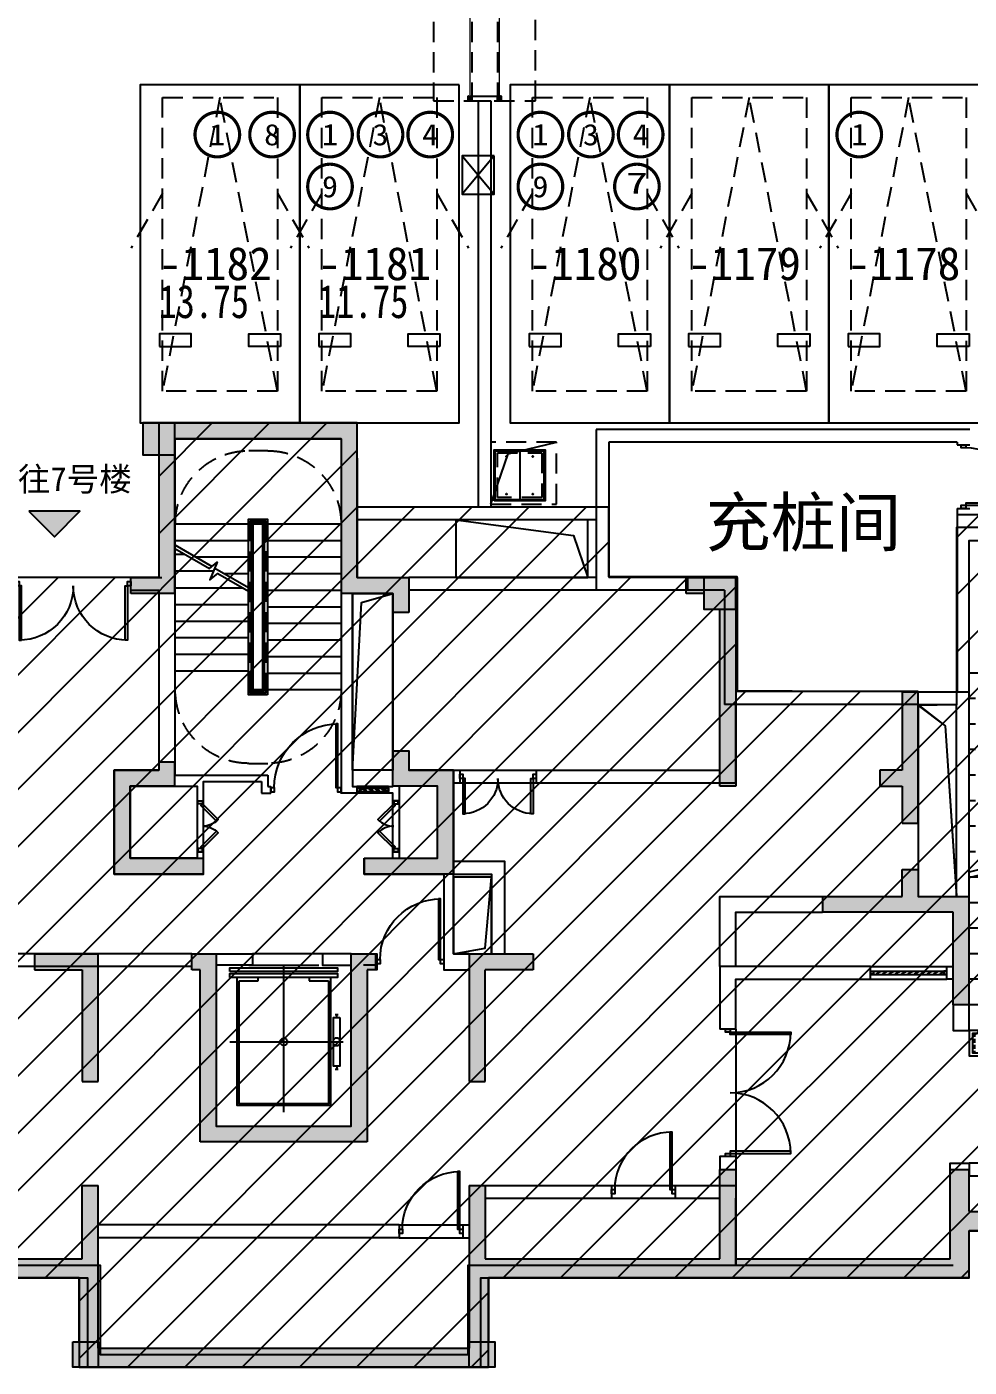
# Model space of a CAD drawing. Header units: millimetres. Extents: x 693907 to 1906102, y -24098 to 332602.
# Drawn here: x 845537 to 860317, y 236460 to 257470 of the extents above; entities that cross this region are included whole.
import ezdxf
from ezdxf.enums import TextEntityAlignment as Align

# ---------------------------------------------------------------- set-up
doc = ezdxf.new("R2010")
doc.units = ezdxf.units.MM
doc.header["$LTSCALE"] = 100
for name, pattern in [('A6-DK-B1F$0$HIDDEN2', [4.7625, 3.175, -1.5875]), ('A6-DK-B1F$0$X-DK-BF1$0$X-DK-BF1$0$DK-WALL-B1F$0$HIDDEN2', [4.7625, 3.175, -1.5875]), ('A6-DK-JSJ-B1F$0$HIDDEN2', [4.7625, 3.175, -1.5875]), ('X7-B1F$0$AUDIT_D_210312115310-15', [0]), ('XA6-130-PD-B1F(5500)$0$ACO-DASHED', [3, 2, -1]), ('XA6-130-PD-B1F(5500)$0$HIDDEN2', [4.7625, 3.175, -1.5875]), ('XG-130-CORE-B1F(5400)$0$XG-14CORE-SF$0$X1-CORE-SF$0$HIDDEN2', [4.7625, 3.175, -1.5875])]:
    doc.linetypes.add(name, pattern=pattern)
doc.layers.get('Defpoints').update_dxf_attribs({"color": 189})
for name, color, linetype in [('-ACO-TTLB', 153, 'Continuous'), ('7#-HW-B1F$0$S-HATCH-X', 251, 'Continuous'), ('7#-W-B1F$0$S-COLUMN-S', 2, 'Continuous'), ('7#-W-B1F$0$S-WALL-S', 4, 'Continuous'), ('A-HATCH', 251, 'Continuous'), ('A-ROOM-IDEN', 31, 'Continuous'), ('A-WIND-IDEN', 244, 'Continuous'), ('A6-DK-B1F$0$-ACO-LINE', 137, 'Continuous'), ('A6-DK-B1F$0$A-CONC', 30, 'Continuous'), ('A6-DK-B1F$0$A-DOOR', 190, 'Continuous'), ('A6-DK-B1F$0$A-HOLE-FLOR', 242, 'Continuous'), ('A6-DK-B1F$0$A-PRKG', 175, 'A6-DK-B1F$0$HIDDEN2'), ('A6-DK-B1F$0$A-PRKG-SIGN', 252, 'Continuous'), ('A6-DK-B1F$0$A-WALL', 2, 'Continuous'), ('A6-DK-B1F$0$X-DK-BF1$0$X-DK-BF1$0$DK-WALL-B1F$0$A-DOOR', 190, 'Continuous'), ('A6-DK-JSJ-B1F$0$A-DRAIN', 152, 'Continuous'), ('A6-DK-JSJ-B1F$0$A-HOLE-FLOR', 242, 'Continuous'), ('A6-DK-JSJ-B1F$0$A-LOWER', 131, 'A6-DK-JSJ-B1F$0$HIDDEN2'), ('A6-DK-JSJ-B1F$0$X23-BF$0$A-HATCH', 251, 'Continuous'), ('A6-W-B1$0$S-WALL-S', 4, 'Continuous'), ('a_parking_number', 120, 'Continuous'), ('a_parking_price', 211, 'Continuous'), ('X7-B1F$0$$0$A-HOLE-FLOR', 242, 'Continuous'), ('X7-B1F$0$$0$A-WALL', 2, 'Continuous'), ('X7-B1F$0$A-CONC', 30, 'Continuous'), ('X7-B1F$0$A-DOOR', 190, 'Continuous'), ('X7-B1F$0$A-HOLE-FLOR', 242, 'Continuous'), ('X7-B1F$0$A-STAIR', 142, 'Continuous'), ('X7-B1F$0$A-WALL', 2, 'Continuous'), ('X7-B1F$0$xref(dwg引用图层)', 7, 'Continuous'), ('X7-B1F$0$XU-CORE-SF$0$XU-CORE-SF$0$A-SILL', 135, 'X7-B1F$0$AUDIT_D_210312115310-15'), ('X7-B1F$0$XU-CORE-SF$0$XU-CORE-SF$0$A-WIND', 126, 'X7-B1F$0$AUDIT_D_210312115310-15'), ('XA6-130-PD-B1F(5500)$0$A-DRAIN', 152, 'Continuous'), ('XA6-130-PD-B1F(5500)$0$A-HATCH', 251, 'Continuous'), ('XA6-130-PD-B1F(5500)$0$A-HOLE-FLOR', 242, 'Continuous'), ('XA6-130-PD-B1F(5500)$0$A-INDEX', 134, 'Continuous'), ('XA6-130-PD-B1F(5500)$0$A-LOWER', 131, 'XA6-130-PD-B1F(5500)$0$HIDDEN2'), ('XA6-130-PD-B1F(5500)$0$A-STAIR', 142, 'Continuous'), ('XA6-130-PD-B1F(5500)$0$A-WALL', 2, 'Continuous'), ('XA6-130-PD-B1F(5500)$0$X23-BF$0$A-HATCH', 251, 'Continuous'), ('XG-130-CORE-B1F(5400)$0$A-DOOR', 190, 'Continuous'), ('XG-130-CORE-B1F(5400)$0$A-EVTR', 193, 'Continuous'), ('XG-130-CORE-B1F(5400)$0$A-HOLE-FLOR', 242, 'Continuous'), ('XG-130-CORE-B1F(5400)$0$A-SILL', 135, 'Continuous'), ('XG-130-CORE-B1F(5400)$0$A-STAIR', 142, 'Continuous'), ('XG-130-CORE-B1F(5400)$0$A-WALL', 2, 'Continuous'), ('XG-130-CORE-B1F(5400)$0$XG-14CORE-SF$0$A-STAIR', 142, 'Continuous'), ('XG-130-CORE-B1F(5400)$0$XG-14CORE-SF$0$X1-CORE-SF$0$A-INDEX', 134, 'Continuous'), ('XG-130-CORE-B1F(5400)$0$XG-14CORE-SF$0$X1-CORE-SF$0$A-RAIL', 55, 'Continuous'), ('XG-130-CORE-B1F(5400)$0$XG-14CORE-SF$0$X1-CORE-SF$0$A-STAIR', 142, 'Continuous'), ('XG-130-CORE-B1F(5400)$0$XU-3A-28F-SF$0$A-WIND', 126, 'Continuous'), ('xref(dwg引用图层)', 7, 'Continuous')]:
    doc.layers.add(name, color=color, linetype=linetype)
for name, color, linetype, plot in [('7#-HW-B1F$0$S-EDIT', 241, 'Continuous', False), ('A6-W-B1$0$S-EDIT', 241, 'Continuous', False), ('XG-130-CORE-B1F(5400)$0$XG-14CORE-SF$0$X1-CORE-SF$0$-ACO-PLTW', 220, 'XG-130-CORE-B1F(5400)$0$XG-14CORE-SF$0$X1-CORE-SF$0$HIDDEN2', False)]:
    doc.layers.add(name, color=color, linetype=linetype, plot=plot)
doc.layers.add('LVTRY', color=6, linetype='Continuous', lineweight=18)
doc.layers.add('PUB_TEXT', color=7, linetype='Continuous', lineweight=15)
doc.styles.add('-黑体', font='simhei.ttf')
doc.styles.add('华文细黑', font='STXIHEI.TTF')
doc.styles.add('黑体', font='simhei.ttf', dxfattribs={"width": 0.8})

# ---------------------------------------------------------------- blocks, each defined once
blk = doc.blocks.new('*U185')
at = {"linetype": 'ByBlock', "lineweight": -2}
for points in [[(0, -35), (50, -35), (50, 35), (0, 35)], [(1150, -35), (1200, -35), (1200, 35), (1150, 35)], [(85, -585), (85, -35), (50, -35), (50, -585)], [(1115, -585), (1115, -35), (1150, -35), (1150, -585)]]:
    blk.add_lwpolyline(points, close=True, dxfattribs=at)
for centre, start, end in [((50, -35), 270, 0), ((1150, -35), 180, 270)]:
    blk.add_arc(centre, 550, start, end, dxfattribs=at)
blk = doc.blocks.new('*U187')
at = {"linetype": 'ByBlock', "lineweight": -2}
for points in [[(0, -35), (50, -35), (50, 35), (0, 35)], [(1750, -35), (1800, -35), (1800, 35), (1750, 35)], [(85, -885), (85, -35), (50, -35), (50, -885)], [(1715, -885), (1715, -35), (1750, -35), (1750, -885)]]:
    blk.add_lwpolyline(points, close=True, dxfattribs=at)
for centre, start, end in [((50, -35), 270, 0), ((1750, -35), 180, 270)]:
    blk.add_arc(centre, 850, start, end, dxfattribs=at)
blk = doc.blocks.new('*U150')
for p, q in [((-25, 0), (-25, 500)), ((25, 0), (25, 500))]:
    blk.add_line(p, q)
for points in [[(25, 500), (-25, 500), (-25, 450), (25, 450)], [(25, 500), (-25, 500), (-25, 450), (25, 450)], [(22, 497), (-22, 497), (-22, 453), (22, 453)], [(22, 497), (-22, 497), (-22, 453), (22, 453)], [(16, 395), (13, 395), (13, 399), (-16, 445), (-16, 450), (-13, 450), (-13, 446), (16, 400), (16, 395)], [(16, 295), (13, 295), (13, 299), (-16, 345), (-16, 350), (-13, 350), (-13, 346), (16, 300), (16, 295)], [(16, 195), (13, 195), (13, 199), (-16, 245), (-16, 250), (-13, 250), (-13, 246), (16, 200), (16, 195)], [(25, 0), (-25, 0), (-25, 50), (25, 50)], [(25, 0), (-25, 0), (-25, 50), (25, 50)], [(22, 3), (-22, 3), (-22, 47), (22, 47)], [(22, 3), (-22, 3), (-22, 47), (22, 47)], [(16, 95), (13, 95), (13, 99), (-16, 145), (-16, 150), (-13, 150), (-13, 146), (16, 100), (16, 95)]]:
    blk.add_lwpolyline(points, close=True)
blk = doc.blocks.new('*U151')
for points in [[(-1100, -35), (-1050, -35), (-1050, 35), (-1100, 35)], [(-50, -35), (0, -35), (0, 35), (-50, 35)], [(-85, -1035), (-85, -35), (-50, -35), (-50, -1035)]]:
    blk.add_lwpolyline(points, close=True)
blk.add_arc((-50, -35), 1000, 180, 270)
blk = doc.blocks.new('XG-130-CORE-B1F(5400)$0$DT-YL')
for p, q in [((13512, 6200), (12412, 6200)), ((12962, 3900), (12962, 6200)), ((12562, 5955), (12262, 5955)), ((12562, 6010), (12562, 5955)), ((13362, 5955), (13362, 6010)), ((13662, 5955), (13362, 5955)), ((12156, 5430), (12106, 5430)), ((12131, 5380), (12131, 5430)), ((13806, 5000), (12031, 5000)), ((12156, 4570), (12106, 4570)), ((12131, 4620), (12131, 4570))]:
    blk.add_line(p, q)
for points in [[(13806, 6100), (13806, 6160), (12118, 6160), (12118, 6100)], [(13806, 6010), (13806, 6070), (12118, 6070), (12118, 6010)], [(12081, 5380), (12081, 4620), (12181, 4620), (12181, 5380)]]:
    blk.add_lwpolyline(points, close=True)
for points in [[(12231, 6010), (12231, 4000), (13693, 4000), (13693, 6010)], [(12262, 5955), (12262, 4030), (13662, 4030), (13662, 5955)]]:
    blk.add_lwpolyline(points)
blk.add_circle((12131, 5000), 60)
at = {"extrusion": (0, 0, -1)}
blk.add_ellipse((12962, 5000), major_axis=(60.1, 0), ratio=0.918919, start_param=4.712389, end_param=10.995574, dxfattribs=at)
blk = doc.blocks.new('*U152')
at = {"linetype": 'ByBlock', "lineweight": -2}
for points in [[(322, 258), (75, 10), (50, 35), (297, 282)], [(478, 258), (725, 10), (750, 35), (503, 282)], [(0, 35), (50, 35), (50, -35), (0, -35)], [(800, 35), (750, 35), (750, -35), (800, -35)]]:
    blk.add_lwpolyline(points, close=True, dxfattribs=at)
for centre, start, end in [((50, 35), 0, 45), ((750, 35), 135, 180)]:
    blk.add_arc(centre, 350, start, end, dxfattribs=at)
blk = doc.blocks.new('XG-130-CORE-B1F(5400)')
at = {"layer": 'XG-130-CORE-B1F(5400)$0$A-HOLE-FLOR'}
blk.add_lwpolyline([(8940, 9270), (9570, 9270), (9570, 12040), (8940, 12040)], close=True, dxfattribs=at)
blk.add_lwpolyline([(9570, 9270), (9431, 11895), (8940, 12040)], dxfattribs=at)
at = {"layer": 'XG-130-CORE-B1F(5400)$0$A-SILL'}
for points in [[(9005, 9010), (9505, 9010)], [(9005, 8910), (9505, 8910)]]:
    blk.add_lwpolyline(points, dxfattribs=at)
at = {"layer": 'XG-130-CORE-B1F(5400)$0$A-STAIR'}
blk.add_lwpolyline([(10040, 6390), (11140, 6390)], dxfattribs=at)
at = {"layer": 'XG-130-CORE-B1F(5400)$0$A-WALL'}
for p, q in [((12360, 14460), (12360, 9190)), ((10900, 9190), (10900, 9010)), ((11000, 9090), (11000, 8910)), ((10850, 9010), (10850, 8910))]:
    blk.add_line(p, q, dxfattribs=at)
for points in [[(12360, 14460), (9750, 14460), (9750, 8990)], [(9500, 14160), (9500, 12290), (8690, 12290), (8690, 11740)], [(8940, 8790), (8940, 8910), (9005, 8910), (9005, 9010), (8940, 9010), (8940, 9010), (8940, 9010), (8940, 12040), (9570, 12040), (9570, 9010), (9505, 9010), (9505, 8910), (9750, 8910), (9750, 8990), (9750, 8990)], [(8940, 9570), (8690, 9570), (8690, 9270), (7990, 9270), (7990, 7640), (9390, 7640), (9390, 7890)], [(12610, 9400), (12610, 9270), (13310, 9270), (13310, 7640), (11910, 7640), (11910, 7990), (12010, 7990), (12010, 7890), (13060, 7890), (13060, 9020), (12010, 9020), (12010, 8790), (11910, 8790), (11910, 9090), (11000, 9090)], [(12360, 9190), (10900, 9190)], [(9390, 7890), (8240, 7890), (8240, 9020), (8840, 9020), (8840, 8790)], [(10900, 9010), (10850, 9010)], [(11000, 8910), (10850, 8910)], [(8940, 8790), (8840, 8790)], [(8940, 7890), (8940, 7990), (8840, 7990), (8840, 7890)], [(9590, 6390), (10040, 6390), (10040, 6210), (9590, 6210)], [(11710, 6390), (11140, 6390), (11140, 6210), (11710, 6210), (11710, 3690), (9590, 3690), (9590, 6210)]]:
    blk.add_lwpolyline(points, dxfattribs=at)
at = {"layer": 'XG-130-CORE-B1F(5400)$0$XG-14CORE-SF$0$A-STAIR'}
for p, q in [((8840, 8790), (8840, 7990)), ((8940, 7990), (8940, 8790)), ((11910, 7990), (11910, 8790)), ((12010, 8790), (12010, 7990))]:
    blk.add_line(p, q, dxfattribs=at)
at = {"layer": 'XG-130-CORE-B1F(5400)$0$XG-14CORE-SF$0$X1-CORE-SF$0$-ACO-PLTW'}
blk.add_line((11180, 13175), (10930, 13175), dxfattribs=at)
blk.add_lwpolyline([(10930, 13175), (10930, 10475), (11180, 10475), (11180, 13175)], dxfattribs=at)
at = {"layer": 'XG-130-CORE-B1F(5400)$0$XG-14CORE-SF$0$X1-CORE-SF$0$A-INDEX'}
for points in [[(12360, 12742), (11815, 12428), (11692, 12530), (11808, 12250), (11685, 12352), (11130, 12032)], [(12360, 12800), (11774, 12462)], [(11731, 12437), (11130, 12090)]]:
    blk.add_lwpolyline(points, dxfattribs=at)
at = {"layer": 'XG-130-CORE-B1F(5400)$0$XG-14CORE-SF$0$X1-CORE-SF$0$A-RAIL'}
for points in [[(10905, 10450), (11205, 10450), (11205, 13200), (10905, 13200)], [(10955, 10500), (11155, 10500), (11155, 13150), (10955, 13150)]]:
    blk.add_lwpolyline(points, close=True, dxfattribs=at)
at = {"layer": 'XG-130-CORE-B1F(5400)$0$XG-14CORE-SF$0$X1-CORE-SF$0$A-STAIR'}
for p, q in [((9750, 13125), (10905, 13125)), ((10955, 13125), (11155, 13125)), ((10980, 10525), (10980, 13125)), ((11130, 10525), (11130, 13125)), ((11205, 13125), (12360, 13125)), ((9750, 12865), (10905, 12865)), ((10955, 12865), (10980, 12865)), ((11130, 12865), (11155, 12865)), ((11205, 12865), (12360, 12865)), ((12200, 12650), (12360, 12650)), ((9750, 12605), (10905, 12605)), ((10955, 12605), (10980, 12605)), ((11130, 12605), (11155, 12605)), ((11205, 12605), (12022, 12605)), ((9750, 12345), (10905, 12345)), ((10955, 12345), (10980, 12345)), ((11130, 12345), (11155, 12345)), ((11205, 12345), (11572, 12345)), ((11750, 12390), (12360, 12390)), ((9750, 12085), (10905, 12085)), ((10955, 12085), (10980, 12085)), ((11282, 12120), (12360, 12120)), ((9750, 11825), (10905, 11825)), ((10955, 11825), (10980, 11825)), ((11130, 11860), (11155, 11860)), ((11205, 11860), (12360, 11860)), ((9750, 11565), (10905, 11565)), ((10955, 11565), (10980, 11565)), ((11130, 11600), (11155, 11600)), ((11205, 11600), (12360, 11600)), ((9750, 11305), (10905, 11305)), ((10955, 11305), (10980, 11305)), ((11130, 11340), (11155, 11340)), ((11205, 11340), (12360, 11340)), ((9750, 11045), (10905, 11045)), ((10955, 11045), (10980, 11045)), ((11130, 11080), (11155, 11080)), ((11205, 11080), (12360, 11080)), ((9750, 10785), (10905, 10785)), ((10955, 10785), (10980, 10785)), ((11130, 10820), (11155, 10820)), ((11205, 10820), (12360, 10820)), ((9750, 10525), (10905, 10525)), ((10955, 10525), (11155, 10525))]:
    blk.add_line(p, q, dxfattribs=at)
at = {"layer": 'XG-130-CORE-B1F(5400)$0$XG-14CORE-SF$0$X1-CORE-SF$0$A-STAIR', "linetype": 'XG-130-CORE-B1F(5400)$0$XG-14CORE-SF$0$X1-CORE-SF$0$HIDDEN2'}
for points in [[(10900, 14275), (11200, 14275)], [(11200, 9375), (10900, 9375)]]:
    blk.add_lwpolyline(points, dxfattribs=at)
for centre, start, end in [((10900, 13125), 90, 180), ((11200, 13125), 0, 90), ((10900, 10525), 180, 270), ((11200, 10525), 270, 0)]:
    blk.add_arc(centre, 1150, start, end, dxfattribs=at)
at = {"layer": 'XG-130-CORE-B1F(5400)$0$A-DOOR'}
for name, p, rotation in [('*U151', (9750, 8960), 180), ('*U152', (11960, 7990), 90)]:
    blk.add_blockref(name, p, dxfattribs=dict(at, rotation=rotation))
at = {"layer": 'XG-130-CORE-B1F(5400)$0$A-DOOR', "xscale": -1, "rotation": 270}
blk.add_blockref('*U152', (8890, 7990), dxfattribs=at)
at = {"layer": 'XG-130-CORE-B1F(5400)$0$A-EVTR'}
blk.add_blockref('XG-130-CORE-B1F(5400)$0$DT-YL', (-2312, 10), dxfattribs=at)
at = {"layer": 'XG-130-CORE-B1F(5400)$0$XU-3A-28F-SF$0$A-WIND', "rotation": 90}
blk.add_blockref('*U150', (9505, 8960), dxfattribs=at)
blk = doc.blocks.new('*U184')
at = {"linetype": 'ByBlock', "lineweight": -2}
for points in [[(85, 985), (85, 35), (50, 35), (50, 985)], [(1915, 985), (1915, 35), (1950, 35), (1950, 985)], [(0, 35), (50, 35), (50, -35), (0, -35)], [(1950, 35), (2000, 35), (2000, -35), (1950, -35)]]:
    blk.add_lwpolyline(points, close=True, dxfattribs=at)
for centre, start, end in [((50, 35), 0, 90), ((1950, 35), 90, 180)]:
    blk.add_arc(centre, 950, start, end, dxfattribs=at)
blk = doc.blocks.new('*U175')
at = {"layer": 'XA6-130-PD-B1F(5500)$0$A-DRAIN'}
blk.add_lwpolyline([(50, 50), (50, 850), (850, 850), (850, 50)], close=True, dxfattribs=at)
at = {"layer": 'XA6-130-PD-B1F(5500)$0$A-HOLE-FLOR'}
blk.add_lwpolyline([(0, 0), (270, 1317), (2500, 1500)], dxfattribs=at)
for points in [[(65, 835), (450, 835), (450, 65), (65, 65)], [(835, 835), (450, 835), (450, 65), (835, 65)]]:
    blk.add_lwpolyline(points, close=True, dxfattribs=at)
at = {"layer": 'XA6-130-PD-B1F(5500)$0$A-LOWER'}
for points in [[(0, 1500), (0, 0), (2500, 0), (2500, 1500), (0, 1500)], [(100, 100), (100, 800), (800, 800), (800, 100), (100, 100)]]:
    blk.add_lwpolyline(points, dxfattribs=at)
at = {"layer": 'XA6-130-PD-B1F(5500)$0$X23-BF$0$A-HATCH'}
blk.add_lwpolyline([(65, 65), (65, 835), (835, 835), (835, 65)], close=True, dxfattribs=at)
for centre in [(242, 745), (657, 745), (242, 155), (657, 155)]:
    blk.add_circle(centre, 8, dxfattribs=at)
blk = doc.blocks.new('XA6-130-PD-B1F(5500)', base_point=(135471, -110396))
at = {"layer": 'XA6-130-PD-B1F(5500)$0$A-HATCH'}
h = blk.add_hatch(dxfattribs=at)
h.set_pattern_fill('ANSI33', color=256, scale=20, angle=405)
h.set_pattern_definition([(90, (99903.42, -43221.6), (-127, 8e-14), []), (90, (99966.92, -43158.1), (-127, 8e-14), [63.5, -31.75])])
h.paths.add_polyline_path([(135721, -108896), (135521, -108896), (135521, -108366), (139521, -108366), (139521, -108666), (135721, -108666)])
at = {"layer": 'XA6-130-PD-B1F(5500)$0$A-INDEX'}
for points in [[(139571, -105921), (138572, -105672), (138559, -105504), (138482, -105814), (138469, -105646), (137571, -105421)], [(138475, -105730), (137571, -105504)], [(138566, -105588), (139571, -105839)]]:
    blk.add_lwpolyline(points, dxfattribs=at)
at = {"layer": 'XA6-130-PD-B1F(5500)$0$A-STAIR', "linetype": 'XA6-130-PD-B1F(5500)$0$ACO-DASHED'}
for points in [[(136771, -108316), (136771, -102716), (136071, -102716), (136071, -108316), (136771, -108316)], [(137571, -102716), (139571, -102716)], [(138171, -102716), (138171, -105557)], [(138871, -105674), (138871, -102716)], [(136071, -103116), (135471, -103116)], [(137371, -103116), (136771, -103116)], [(137571, -103116), (138171, -103116)], [(138871, -103116), (139571, -103116)], [(136071, -103516), (135471, -103516)], [(137371, -103516), (136771, -103516)], [(137571, -103516), (138171, -103516)], [(138871, -103516), (139571, -103516)], [(136071, -103916), (135471, -103916)], [(137371, -103916), (136771, -103916)], [(137571, -103916), (138171, -103916)], [(138871, -103916), (139571, -103916)], [(136071, -104316), (135471, -104316)], [(137371, -104316), (136771, -104316)], [(137571, -104316), (138171, -104316)], [(138871, -104316), (139571, -104316)], [(136071, -104716), (135471, -104716)], [(137371, -104716), (136771, -104716)], [(137571, -104716), (138171, -104716)], [(138871, -104716), (139571, -104716)], [(136071, -105116), (135471, -105116)], [(137371, -105116), (136771, -105116)], [(137571, -105116), (138171, -105116)], [(138871, -105116), (139571, -105116)], [(136071, -105516), (135471, -105516)], [(137371, -105516), (136771, -105516)], [(138006, -105516), (138171, -105516)], [(138871, -105516), (139571, -105516)], [(136071, -105916), (135471, -105916)], [(137371, -105916), (136771, -105916)], [(136071, -106316), (135471, -106316)], [(137371, -106316), (136771, -106316)], [(136071, -106716), (135471, -106716)], [(137371, -106716), (136771, -106716)], [(136071, -107116), (135471, -107116)], [(137371, -107116), (136771, -107116)], [(136071, -107516), (135471, -107516)], [(137371, -107516), (136771, -107516)], [(136071, -107916), (135471, -107916)], [(137371, -107916), (136771, -107916)], [(137371, -108316), (135471, -108316)]]:
    blk.add_lwpolyline(points, dxfattribs=at)
at = {"layer": 'XA6-130-PD-B1F(5500)$0$A-STAIR'}
for points in [[(137571, -105516), (137776, -105516)], [(138171, -105639), (138171, -108316), (138871, -108316), (138871, -105757)], [(137571, -105916), (138171, -105916)], [(138871, -105916), (139571, -105916)], [(137571, -106316), (138171, -106316)], [(138871, -106316), (139571, -106316)], [(137571, -106716), (138171, -106716)], [(138871, -106716), (139571, -106716)], [(137571, -107116), (138171, -107116)], [(138871, -107116), (139571, -107116)], [(137571, -107516), (138171, -107516)], [(138871, -107516), (139571, -107516)], [(137571, -107916), (138171, -107916)], [(138871, -107916), (139571, -107916)], [(135471, -108896), (135471, -108316), (139571, -108316), (139571, -108716), (135771, -108716), (135771, -108896), (135471, -108896)], [(135521, -108896), (135521, -108366), (139521, -108366), (139521, -108666), (135721, -108666), (135721, -108896)]]:
    blk.add_lwpolyline(points, dxfattribs=at)
at = {"layer": 'XA6-130-PD-B1F(5500)$0$A-WALL'}
for points in [[(135271, -110596), (135271, -100436), (139771, -100436), (139771, -103216)], [(139571, -103216), (139571, -100636), (135471, -100636), (135471, -110396), (139571, -110396), (139571, -110596), (135271, -110596)], [(139571, -103416), (139571, -103216)]]:
    blk.add_lwpolyline(points, dxfattribs=at)
blk.add_lwpolyline([(137571, -108316), (137371, -108316), (137371, -102716), (137571, -102716)], close=True, dxfattribs=at)
at = {"layer": 'XA6-130-PD-B1F(5500)$0$A-LOWER', "xscale": -1, "rotation": 180}
blk.add_blockref('*U175', (135471, -108896), dxfattribs=at)
blk = doc.blocks.new('*U186')
for points in [[(-965, 985), (-965, 35), (-1000, 35), (-1000, 985)], [(-1000, 35), (-1050, 35), (-1050, -35), (-1000, -35)], [(0, 35), (-50, 35), (-50, -35), (0, -35)]]:
    blk.add_lwpolyline(points, close=True)
blk.add_arc((-1000, 35), 950, 0, 90)
blk = doc.blocks.new('*U182')
at = {"color": 0, "linetype": 'ByBlock', "lineweight": -2}
for points in [[(85, 935), (85, 35), (50, 35), (50, 935)], [(50, 35), (0, 35), (0, -35), (50, -35)], [(1000, 35), (950, 35), (950, -35), (1000, -35)]]:
    blk.add_lwpolyline(points, close=True, dxfattribs=at)
blk.add_arc((50, 35), 900, 360, 90, dxfattribs=at)
blk = doc.blocks.new('*U183')
at = {"color": 0, "linetype": 'ByBlock', "lineweight": -2}
for points in [[(-85, 935), (-85, 35), (-50, 35), (-50, 935)], [(-1000, 35), (-950, 35), (-950, -35), (-1000, -35)], [(-50, 35), (0, 35), (0, -35), (-50, -35)]]:
    blk.add_lwpolyline(points, close=True, dxfattribs=at)
blk.add_arc((-50, 35), 900, 90, 180, dxfattribs=at)
blk = doc.blocks.new('*U181')
for p, q in [((-25, 0), (-25, 1200)), ((25, 0), (25, 1200))]:
    blk.add_line(p, q)
for points in [[(25, 1200), (-25, 1200), (-25, 1150), (25, 1150)], [(25, 1200), (-25, 1200), (-25, 1150), (25, 1150)], [(22, 1197), (-22, 1197), (-22, 1153), (22, 1153)], [(22, 1197), (-22, 1197), (-22, 1153), (22, 1153)], [(16, 1095), (13, 1095), (13, 1099), (-16, 1145), (-16, 1150), (-13, 1150), (-13, 1146), (16, 1100), (16, 1095)], [(16, 995), (13, 995), (13, 999), (-16, 1045), (-16, 1050), (-13, 1050), (-13, 1046), (16, 1000), (16, 995)], [(16, 895), (13, 895), (13, 899), (-16, 945), (-16, 950), (-13, 950), (-13, 946), (16, 900), (16, 895)], [(16, 795), (13, 795), (13, 799), (-16, 845), (-16, 850), (-13, 850), (-13, 846), (16, 800), (16, 795)], [(16, 695), (13, 695), (13, 699), (-16, 745), (-16, 750), (-13, 750), (-13, 746), (16, 700), (16, 695)], [(16, 595), (13, 595), (13, 599), (-16, 645), (-16, 650), (-13, 650), (-13, 646), (16, 600), (16, 595)], [(16, 495), (13, 495), (13, 499), (-16, 545), (-16, 550), (-13, 550), (-13, 546), (16, 500), (16, 495)], [(16, 395), (13, 395), (13, 399), (-16, 445), (-16, 450), (-13, 450), (-13, 446), (16, 400), (16, 395)], [(16, 295), (13, 295), (13, 299), (-16, 345), (-16, 350), (-13, 350), (-13, 346), (16, 300), (16, 295)], [(16, 195), (13, 195), (13, 199), (-16, 245), (-16, 250), (-13, 250), (-13, 246), (16, 200), (16, 195)], [(25, 0), (-25, 0), (-25, 50), (25, 50)], [(25, 0), (-25, 0), (-25, 50), (25, 50)], [(22, 3), (-22, 3), (-22, 47), (22, 47)], [(22, 3), (-22, 3), (-22, 47), (22, 47)], [(16, 95), (13, 95), (13, 99), (-16, 145), (-16, 150), (-13, 150), (-13, 146), (16, 100), (16, 95)]]:
    blk.add_lwpolyline(points, close=True)
blk = doc.blocks.new('X7-B1F')
at = {"layer": 'X7-B1F$0$$0$A-HOLE-FLOR'}
blk.add_lwpolyline([(42480, 10290), (41880, 10290), (41880, 7290), (42480, 7290)], close=True, dxfattribs=at)
blk.add_lwpolyline([(41880, 10290), (42302, 9962), (42480, 7300)], dxfattribs=at)
at = {"layer": 'X7-B1F$0$$0$A-WALL'}
blk.add_lwpolyline([(42480, 10490), (41880, 10490)], dxfattribs=at)
at = {"layer": 'X7-B1F$0$A-CONC'}
for points in [[(42680, 10290), (42680, 10490), (41880, 10490)], [(42680, 10290), (42680, 10490), (41880, 10490)], [(42480, 10290), (41880, 10290)], [(42480, 10290), (41880, 10290)], [(42480, 7290), (42480, 10290)], [(42680, 7290), (42680, 10090)], [(42480, 7290), (42480, 9090)], [(42680, 7290), (42680, 9090)]]:
    blk.add_lwpolyline(points, dxfattribs=at)
at = {"layer": 'X7-B1F$0$A-HOLE-FLOR'}
for points in [[(36700, 13190), (34630, 13190), (34630, 12290), (36700, 12290)], [(35190, 6390), (35190, 7590), (34590, 7590), (34590, 6390)]]:
    blk.add_lwpolyline(points, close=True, dxfattribs=at)
for points in [[(34630, 13190), (36475, 12945), (36700, 12290)], [(34590, 6390), (35089, 6479), (35190, 7590)]]:
    blk.add_lwpolyline(points, dxfattribs=at)
at = {"layer": 'X7-B1F$0$A-STAIR'}
for points in [[(34690, 9270), (35890, 9270)], [(34690, 9070), (35890, 9070)], [(39020, 5210), (39020, 3210)], [(37070, 2760), (38070, 2760)], [(37070, 2560), (38070, 2560)], [(33740, 2140), (34740, 2140)], [(33740, 1940), (34740, 1940)]]:
    blk.add_lwpolyline(points, dxfattribs=at)
at = {"layer": 'X7-B1F$0$A-WALL'}
for p, q in [((30220, 14460), (30220, 9200)), ((32830, 14460), (30220, 14460))]:
    blk.add_line(p, q, dxfattribs=at)
for points in [[(32830, 14460), (32830, 11525)], [(29530, 12090), (29530, 12290)], [(29530, 12290), (30020, 12290)], [(36830, 12290), (33890, 12290)], [(30490, 6190), (26390, 6190), (26390, 12090)], [(30490, 6390), (26590, 6390), (26590, 12090)], [(29530, 12090), (29970, 12090), (29970, 9400)], [(30220, 12100), (30220, 9200)], [(36830, 12090), (33890, 12090)], [(35890, 9270), (38770, 9270), (38770, 10290)], [(35890, 9070), (39020, 9070), (39020, 10290)], [(34840, 6390), (34590, 6390), (34590, 9270), (33890, 9270)], [(34590, 9270), (34690, 9270)], [(34690, 9270), (34690, 9070)], [(35890, 9270), (35890, 9070)], [(34590, 9070), (34690, 9070)], [(34590, 7840), (35390, 7840), (35390, 6390)], [(33190, 7640), (34440, 7640), (34440, 6140), (34840, 6140)], [(34590, 7640), (35190, 7640), (35190, 6390)], [(38770, 6190), (38770, 7290), (40380, 7290)], [(39020, 6190), (39020, 7040), (40380, 7040)], [(33370, 6390), (33390, 6390), (33390, 6140), (33370, 6140)], [(33370, 6210), (33180, 6210)], [(39020, 5210), (39020, 5990), (41130, 5990), (41130, 6190), (38770, 6190), (38770, 5210)], [(42430, 5990), (42330, 5990), (42330, 6190), (42430, 6190)], [(42430, 5590), (42430, 5190), (42680, 5190), (42680, 5590)], [(39020, 5210), (38770, 5210)], [(-100, 3400), (-100, 1310), (7550, 1310), (7550, -90), (13750, -90), (13750, 1310), (28850, 1310), (28850, -90), (35020, -90), (35020, 1310), (42430, 1310)], [(100, 3400), (100, 1510), (7750, 1510), (7750, 110), (13550, 110), (13550, 1510), (29050, 1510), (29050, 110), (34820, 110), (34820, 1510), (42430, 1510)], [(39020, 3210), (38770, 3210), (38770, 3010)], [(39020, 3210), (39020, 3010)], [(42380, 3000), (42380, 3110), (42680, 3110)], [(34840, 2760), (37070, 2760)], [(37070, 2760), (37070, 2560)], [(38070, 2760), (39020, 2760), (39020, 1510)], [(38070, 2760), (38070, 2560)], [(35090, 2560), (37070, 2560)], [(38070, 2560), (38770, 2560)], [(39020, 1510), (39020, 2560)], [(33740, 2140), (29020, 2140)], [(33740, 2140), (33740, 1940)], [(34740, 2140), (34740, 1940)], [(34740, 2140), (34840, 2140)], [(33740, 1940), (29020, 1940)], [(34740, 1940), (34840, 1940)]]:
    blk.add_lwpolyline(points, dxfattribs=at)
at = {"layer": 'X7-B1F$0$XU-CORE-SF$0$XU-CORE-SF$0$A-SILL'}
for points in [[(41130, 6190), (42330, 6190)], [(41130, 5990), (42330, 5990)]]:
    blk.add_lwpolyline(points, dxfattribs=at)
at = {"xscale": -1}
blk.add_blockref('XA6-130-PD-B1F(5500)', (46780, 3110), dxfattribs=at)
at = {"layer": 'X7-B1F$0$A-DOOR', "xscale": -1}
for name, p in [('*U187', (29530, 12190)), ('*U185', (35890, 9170)), ('*U186', (33390, 6265)), ('*U182', (34740, 2040))]:
    blk.add_blockref(name, p, dxfattribs=at)
at = {"layer": 'X7-B1F$0$A-DOOR', "rotation": 270}
blk.add_blockref('*U184', (38895, 5210), dxfattribs=at)
at = {"layer": 'X7-B1F$0$A-DOOR'}
blk.add_blockref('*U183', (38070, 2660), dxfattribs=at)
at = {"layer": 'X7-B1F$0$xref(dwg引用图层)', "xscale": -1}
blk.add_blockref('XG-130-CORE-B1F(5400)', (42580, 0), dxfattribs=at)
at = {"layer": 'X7-B1F$0$XU-CORE-SF$0$XU-CORE-SF$0$A-WIND', "rotation": 270}
blk.add_blockref('*U181', (41130, 6090), dxfattribs=at)
blk = doc.blocks.new('7#-HW-B1F')
at = {"layer": '7#-HW-B1F$0$S-HATCH-X'}
for points in [[(30220, 14710), (29720, 14710), (29720, 14210), (30220, 14210)], [(33080, 14710), (30220, 14710), (30220, 14460), (32830, 14460), (32830, 12040), (33640, 12040), (33640, 11740), (33890, 11740), (33890, 12290), (33080, 12290)], [(30220, 14210), (29970, 14210), (29970, 12290), (29530, 12290), (29530, 12040), (30220, 12040)], [(38520, 12290), (38240, 12290), (38240, 12040), (38520, 12040)], [(39020, 12290), (38520, 12290), (38520, 11790), (39020, 11790)], [(39020, 11790), (38770, 11790), (38770, 9020), (39020, 9020)], [(41880, 10490), (41630, 10490), (41630, 9270), (41280, 9270), (41280, 9020), (41630, 9020), (41630, 8440), (41880, 8440)], [(34590, 9270), (33890, 9270), (33890, 9570), (33640, 9570), (33640, 9020), (34340, 9020), (34340, 7890), (33190, 7890), (33190, 7640), (34590, 7640)], [(30670, 7890), (29520, 7890), (29520, 9020), (30220, 9020), (30220, 9400), (29970, 9400), (29970, 9270), (29270, 9270), (29270, 7640), (30670, 7640)], [(42680, 7290), (41880, 7290), (41880, 7710), (41630, 7710), (41630, 7290), (40380, 7290), (40380, 7040), (42430, 7040), (42430, 5590), (42680, 5590)], [(29020, 6390), (28020, 6390), (28020, 6140), (28770, 6140), (28770, 4390), (29020, 4390)], [(33240, 6140), (33370, 6140), (33370, 6390), (32990, 6390), (32990, 3690), (30870, 3690), (30870, 6390), (30490, 6390), (30490, 6140), (30620, 6140), (30620, 3440), (33240, 3440)], [(35090, 6140), (35840, 6140), (35840, 6390), (34840, 6390), (34840, 4390), (35090, 4390)], [(29020, 2760), (28770, 2760), (28770, 1610), (25090, 1610), (25090, 3310), (24840, 3310), (24840, 1610), (17740, 1610), (17740, 3310), (17490, 3310), (17490, 1610), (13810, 1610), (13810, 2760), (13560, 2760), (13560, 310), (13860, 310), (13860, 1310), (28720, 1310), (28720, 310), (29020, 310)], [(45382, 2350), (42680, 2350), (42680, 3010), (42380, 3010), (42380, 1610), (39020, 1610), (39020, 3010), (38770, 3010), (38770, 1610), (35090, 1610), (35090, 2760), (34840, 2760), (34840, 310), (35140, 310), (35140, 1310), (42680, 1310), (42680, 2050), (45382, 2050)], [(29020, 310), (28620, 310), (28620, -90), (29020, -90)], [(35240, 310), (34840, 310), (34840, -90), (35240, -90)], [(34840, 210), (29020, 210), (29020, -90), (34840, -90)]]:
    blk.add_hatch(color=256, dxfattribs=at).paths.add_polyline_path(points)
at = {"layer": '7#-HW-B1F$0$S-EDIT'}
for p, q in [((33080, 14710), (29970, 14710)), ((33080, 12290), (33080, 14710)), ((30220, 12040), (30220, 14460)), ((30220, 14460), (32830, 14460)), ((32830, 14460), (32830, 12040)), ((29970, 14210), (29970, 12290)), ((29530, 12040), (29530, 12290)), ((29530, 12290), (29970, 12290)), ((33080, 12290), (33890, 12290)), ((33890, 12290), (33890, 11740)), ((38240, 12040), (38240, 12290)), ((38240, 12290), (39020, 12290)), ((39020, 12290), (39020, 9020)), ((30220, 12040), (29530, 12040)), ((33640, 12040), (32830, 12040)), ((33640, 11740), (33640, 12040)), ((38520, 12040), (38240, 12040)), ((38770, 9020), (38770, 11790)), ((33890, 11740), (33640, 11740)), ((41880, 10490), (41630, 10490)), ((41630, 10490), (41630, 9270)), ((41880, 8440), (41880, 10490)), ((33640, 9020), (33640, 9570)), ((33640, 9570), (33890, 9570)), ((33890, 9570), (33890, 9270)), ((29270, 7640), (29270, 9270)), ((29270, 9270), (29970, 9270)), ((29970, 9400), (29970, 9270)), ((29970, 9400), (30220, 9400)), ((30220, 9020), (30220, 9400)), ((33890, 9270), (34590, 9270)), ((34590, 9270), (34590, 7640)), ((41630, 9270), (41280, 9270)), ((41280, 9270), (41280, 9020)), ((30220, 9020), (29520, 9020)), ((29520, 9020), (29520, 7890)), ((34340, 9020), (33640, 9020)), ((34340, 7890), (34340, 9020)), ((39020, 9020), (38770, 9020)), ((41280, 9020), (41630, 9020)), ((41630, 9020), (41630, 8440)), ((41630, 8440), (41880, 8440)), ((29520, 7890), (30670, 7890)), ((30670, 7640), (30670, 7890)), ((33190, 7890), (33190, 7640)), ((33190, 7890), (34340, 7890)), ((30670, 7640), (29270, 7640)), ((34590, 7640), (33190, 7640)), ((41630, 7290), (41630, 7710)), ((41630, 7710), (41880, 7710)), ((41880, 7710), (41880, 7290)), ((40380, 7290), (40380, 7040)), ((40380, 7290), (41630, 7290)), ((41880, 7290), (42680, 7290)), ((42680, 5590), (42680, 7290)), ((42430, 7040), (40380, 7040)), ((42430, 5590), (42430, 7040)), ((28020, 6390), (29020, 6390)), ((28020, 6390), (28020, 6140)), ((29020, 4390), (29020, 6390)), ((30490, 6390), (30870, 6390)), ((30490, 6140), (30490, 6390)), ((30870, 6390), (30870, 3690)), ((32990, 6390), (33370, 6390)), ((32990, 3690), (32990, 6390)), ((33370, 6390), (33370, 6140)), ((34840, 6390), (35840, 6390)), ((34840, 6390), (34840, 4390)), ((35840, 6390), (35840, 6140)), ((28020, 6140), (28770, 6140)), ((28770, 6140), (28770, 4390)), ((30620, 6140), (30490, 6140)), ((30620, 3440), (30620, 6140)), ((33370, 6140), (33240, 6140)), ((33240, 6140), (33240, 3440)), ((35090, 4390), (35090, 6140)), ((35840, 6140), (35090, 6140)), ((42680, 5590), (42430, 5590)), ((28770, 4390), (29020, 4390)), ((34840, 4390), (35090, 4390)), ((30870, 3690), (32990, 3690)), ((33240, 3440), (30620, 3440)), ((38770, 1610), (38770, 3010)), ((38770, 3010), (39020, 3010)), ((39020, 3010), (39020, 1610)), ((42380, 1610), (42380, 3010)), ((42380, 3010), (42680, 3010)), ((42680, 2350), (42680, 3010)), ((28770, 1610), (28770, 2760)), ((28770, 2760), (29020, 2760)), ((29020, 210), (29020, 2760)), ((34840, 2760), (34840, 210)), ((34840, 2760), (35090, 2760)), ((35090, 2760), (35090, 1610)), ((42680, 2350), (45382, 2350)), ((42680, 1310), (42680, 2050)), ((42680, 2050), (45382, 2050)), ((25090, 1610), (28770, 1610)), ((35090, 1610), (38770, 1610)), ((39020, 1610), (42380, 1610)), ((28720, 1310), (13860, 1310)), ((28720, 310), (28720, 1310)), ((42680, 1310), (35140, 1310)), ((35140, 1310), (35140, 310)), ((29020, 210), (34840, 210)), ((34840, -90), (29020, -90))]:
    blk.add_line(p, q, dxfattribs=at)
for points in [[(30220, 14710), (29720, 14710), (29720, 14210), (30220, 14210)], [(39020, 12290), (38520, 12290), (38520, 11790), (39020, 11790)], [(28620, 310), (29020, 310), (29020, -90), (28620, -90)], [(34840, 310), (35240, 310), (35240, -90), (34840, -90)]]:
    blk.add_lwpolyline(points, close=True, dxfattribs=at)
blk = doc.blocks.new('7#-W-B1F')
at = {"layer": '7#-W-B1F$0$S-COLUMN-S'}
for points in [[(30220, 14710), (29720, 14710), (29720, 14210), (30220, 14210)], [(39020, 12290), (38520, 12290), (38520, 11790), (39020, 11790)], [(28620, 310), (29020, 310), (29020, -90), (28620, -90)], [(34840, 310), (35240, 310), (35240, -90), (34840, -90)]]:
    blk.add_lwpolyline(points, close=True, dxfattribs=at)
at = {"layer": '7#-W-B1F$0$S-WALL-S', "color": 0, "linetype": 'ByBlock', "lineweight": -2}
for p, q in [((33080, 14710), (29970, 14710)), ((33080, 12290), (33080, 14710)), ((30220, 14460), (32830, 14460)), ((30220, 12040), (30220, 14460)), ((32830, 14460), (32830, 12040)), ((29970, 14210), (29970, 12290)), ((29530, 12040), (29530, 12290)), ((29530, 12290), (29970, 12290)), ((33080, 12290), (33890, 12290)), ((33890, 12290), (33890, 11740)), ((38240, 12040), (38240, 12290)), ((38240, 12290), (39020, 12290)), ((39020, 12290), (39020, 9020)), ((30220, 12040), (29530, 12040)), ((33640, 12040), (32830, 12040)), ((33640, 11740), (33640, 12040)), ((38520, 12040), (38240, 12040)), ((38770, 9020), (38770, 11790)), ((33890, 11740), (33640, 11740)), ((41880, 10490), (41630, 10490)), ((41630, 10490), (41630, 9270)), ((41880, 8440), (41880, 10490)), ((33640, 9020), (33640, 9570)), ((33640, 9570), (33890, 9570)), ((33890, 9570), (33890, 9270)), ((29270, 7640), (29270, 9270)), ((29270, 9270), (29970, 9270)), ((29970, 9400), (30220, 9400)), ((29970, 9400), (29970, 9270)), ((30220, 9020), (30220, 9400)), ((33890, 9270), (34590, 9270)), ((34590, 9270), (34590, 7640)), ((41630, 9270), (41280, 9270)), ((41280, 9270), (41280, 9020)), ((30220, 9020), (29520, 9020)), ((29520, 9020), (29520, 7890)), ((34340, 9020), (33640, 9020)), ((34340, 7890), (34340, 9020)), ((39020, 9020), (38770, 9020)), ((41280, 9020), (41630, 9020)), ((41630, 9020), (41630, 8440)), ((41630, 8440), (41880, 8440)), ((29520, 7890), (30670, 7890)), ((30670, 7640), (30670, 7890)), ((33190, 7890), (33190, 7640)), ((33190, 7890), (34340, 7890)), ((30670, 7640), (29270, 7640)), ((34590, 7640), (33190, 7640)), ((41630, 7290), (41630, 7710)), ((41630, 7710), (41880, 7710)), ((41880, 7710), (41880, 7290)), ((40380, 7290), (40380, 7040)), ((40380, 7290), (41630, 7290)), ((41880, 7290), (42680, 7290)), ((42680, 5590), (42680, 7290)), ((42430, 7040), (40380, 7040)), ((42430, 5590), (42430, 7040)), ((28020, 6390), (28020, 6140)), ((28020, 6390), (29020, 6390)), ((29020, 4390), (29020, 6390)), ((30490, 6140), (30490, 6390)), ((30490, 6390), (30870, 6390)), ((30870, 6390), (30870, 3690)), ((32990, 3690), (32990, 6390)), ((32990, 6390), (33370, 6390)), ((33370, 6390), (33370, 6140)), ((34840, 6390), (34840, 4390)), ((34840, 6390), (35840, 6390)), ((35840, 6390), (35840, 6140)), ((28020, 6140), (28770, 6140)), ((28770, 6140), (28770, 4390)), ((30620, 6140), (30490, 6140)), ((30620, 3440), (30620, 6140)), ((33370, 6140), (33240, 6140)), ((33240, 6140), (33240, 3440)), ((35840, 6140), (35090, 6140)), ((35090, 4390), (35090, 6140)), ((42680, 5590), (42430, 5590)), ((28770, 4390), (29020, 4390)), ((34840, 4390), (35090, 4390)), ((30870, 3690), (32990, 3690)), ((33240, 3440), (30620, 3440)), ((38770, 1610), (38770, 3010)), ((38770, 3010), (39020, 3010)), ((39020, 3010), (39020, 1610)), ((42380, 1610), (42380, 3010)), ((42380, 3010), (42680, 3010)), ((42680, 2350), (42680, 3010)), ((28770, 1610), (28770, 2760)), ((28770, 2760), (29020, 2760)), ((29020, 210), (29020, 2760)), ((34840, 2760), (34840, 210)), ((34840, 2760), (35090, 2760)), ((35090, 2760), (35090, 1610)), ((42680, 2350), (45382, 2350)), ((42680, 2050), (45382, 2050)), ((42680, 1310), (42680, 2050)), ((25090, 1610), (28770, 1610)), ((35090, 1610), (38770, 1610)), ((39020, 1610), (42380, 1610)), ((28720, 1310), (13860, 1310)), ((28720, 310), (28720, 1310)), ((35140, 1310), (35140, 310)), ((42680, 1310), (35140, 1310)), ((29020, 210), (34840, 210)), ((34840, -90), (29020, -90))]:
    blk.add_line(p, q, dxfattribs=at)
blk = doc.blocks.new('BF1')
at = {"layer": 'xref(dwg引用图层)'}
for name in ['7#-HW-B1F', '7#-W-B1F']:
    blk.add_blockref(name, (75420, 236550), dxfattribs=at)
blk = doc.blocks.new('*U420')
at = {"layer": 'A6-DK-JSJ-B1F$0$A-DRAIN'}
blk.add_lwpolyline([(50, 50), (50, 850), (850, 850), (850, 50)], close=True, dxfattribs=at)
at = {"layer": 'A6-DK-JSJ-B1F$0$A-HOLE-FLOR'}
blk.add_lwpolyline([(0, 0), (270, 787), (1030, 970)], dxfattribs=at)
for points in [[(65, 835), (450, 835), (450, 65), (65, 65)], [(835, 835), (450, 835), (450, 65), (835, 65)]]:
    blk.add_lwpolyline(points, close=True, dxfattribs=at)
at = {"layer": 'A6-DK-JSJ-B1F$0$A-LOWER'}
for points in [[(0, 970), (0, 0), (1030, 0), (1030, 970), (0, 970)], [(100, 100), (100, 800), (800, 800), (800, 100), (100, 100)]]:
    blk.add_lwpolyline(points, dxfattribs=at)
at = {"layer": 'A6-DK-JSJ-B1F$0$X23-BF$0$A-HATCH'}
blk.add_lwpolyline([(65, 65), (65, 835), (835, 835), (835, 65)], close=True, dxfattribs=at)
for centre in [(242, 745), (657, 745), (242, 155), (657, 155)]:
    blk.add_circle(centre, 8, dxfattribs=at)
blk = doc.blocks.new('A6-DK-JSJ-B1F')
at = {"layer": 'A6-DK-JSJ-B1F$0$A-LOWER'}
blk.add_blockref('*U420', (110600, 249990), dxfattribs=at)
blk = doc.blocks.new('A6-W-B1$0$Z-2')
at = {"layer": 'A6-W-B1$0$S-EDIT'}
for p, q in [((72869, 44139), (73369, 43539)), ((73369, 44139), (72869, 43539))]:
    blk.add_line(p, q, dxfattribs=at)
at = {"layer": 'A6-W-B1$0$S-WALL-S', "color": 0, "linetype": 'ByBlock', "lineweight": -2}
blk.add_lwpolyline([(73369, 44139), (72869, 44139), (72869, 43539), (73369, 43539), (73369, 44139)], dxfattribs=at)
blk = doc.blocks.new('A6-W-B1', base_point=(85957, 40190))
at = {"layer": 'A6-W-B1$0$S-WALL-S'}
blk.add_blockref('A6-W-B1$0$Z-2', (123238, 251500), dxfattribs=at)
blk = doc.blocks.new('dttc')
at = {"layer": 'A-HATCH'}
h = blk.add_hatch(dxfattribs=at)
h.set_pattern_fill('ANSI31', color=256, scale=200)
h.paths.add_polyline_path([(75320, 237860), (82860, 237860), (82860, 236460), (89280, 236460), (89280, 237860), (104140, 237860), (104140, 236460), (110560, 236460), (110561, 237860), (118100, 237860), (118100, 238600), (122430, 238600), (122430, 249820), (117910, 249820), (117910, 247040), (114460, 247060), (114460, 248850), (112450, 248850), (112450, 249940), (108500, 249940), (108500, 251260), (105390, 251260), (105390, 248840), (88030, 248840), (88030, 251260), (84920, 251260), (84920, 248840), (78980, 248840), (78980, 247040), (76120, 247040), (76120, 243840), (75320, 243840)])
blk.add_lwpolyline([(89280, 237860), (104140, 237860), (104140, 236460), (110560, 236460), (110561, 237860), (118100, 237860), (118100, 238600), (122430, 238600), (122430, 249820), (117910, 249820), (117910, 247040), (114460, 247060), (114460, 248850), (112450, 248850), (112450, 249940), (108500, 249940), (108500, 251260), (105390, 251260), (105390, 248840), (88030, 248840)], dxfattribs=at)
blk = doc.blocks.new('A6-DK-B1F$0$标准车位')
blk.add_lwpolyline([(350, 4600), (1250, 0), (2150, 4600)])
blk.add_lwpolyline([(350, 4600), (2150, 4600), (2150, 0), (350, 0)], close=True)
at = {"layer": 'A6-DK-B1F$0$A-PRKG-SIGN'}
for points in [[(0, -200), (2500, -200), (2500, 5100), (0, 5100)], [(300, 3900), (800, 3900), (800, 3700), (300, 3700)], [(2200, 3900), (1700, 3900), (1700, 3700), (2200, 3700)]]:
    blk.add_lwpolyline(points, close=True, dxfattribs=at)
at = {"layer": 'Defpoints', "color": 8, "linetype": 'A6-DK-B1F$0$HIDDEN2', "extrusion": (-5.18032e-09, 4.96178e-22, 1), "elevation": 0}
for points in [[(350, 1500), (-145, 2357)], [(2150, 1500), (2645, 2357)]]:
    blk.add_lwpolyline(points, dxfattribs=at)
blk = doc.blocks.new('*U446')
at = {"layer": 'A6-DK-B1F$0$X-DK-BF1$0$X-DK-BF1$0$DK-WALL-B1F$0$A-DOOR', "linetype": 'A6-DK-B1F$0$X-DK-BF1$0$X-DK-BF1$0$DK-WALL-B1F$0$HIDDEN2'}
for p, q in [((-200, 6000), (-200, 0)), ((200, 6000), (200, 0))]:
    blk.add_line(p, q, dxfattribs=at)
blk.add_lwpolyline([(-800, 0), (800, 0), (800, 6000), (-800, 6000), (-800, 0)], close=True, dxfattribs=at)
at = {"layer": 'A6-DK-B1F$0$X-DK-BF1$0$X-DK-BF1$0$DK-WALL-B1F$0$A-DOOR'}
for points in [[(-208, 5935), (-210, 5935), (-210, 5925), (-200, 5925), (-200, 6000), (-260, 6000), (-260, 5925), (-250, 5925), (-250, 5935), (-252, 5935), (-252, 5927), (-258, 5927), (-258, 5998), (-202, 5998), (-202, 5927), (-208, 5927)], [(208, 5935), (210, 5935), (210, 5925), (200, 5925), (200, 6000), (260, 6000), (260, 5925), (250, 5925), (250, 5935), (252, 5935), (252, 5927), (258, 5927), (258, 5998), (202, 5998), (202, 5927), (208, 5927)], [(-208, 65), (-210, 65), (-210, 75), (-200, 75), (-200, 0), (-260, 0), (-260, 75), (-250, 75), (-250, 65), (-252, 65), (-252, 73), (-258, 73), (-258, 2), (-202, 2), (-202, 73), (-208, 73)], [(208, 65), (210, 65), (210, 75), (200, 75), (200, 0), (260, 0), (260, 75), (250, 75), (250, 65), (252, 65), (252, 73), (258, 73), (258, 2), (202, 2), (202, 73), (208, 73)]]:
    blk.add_lwpolyline(points, close=True, dxfattribs=at)
at = {"layer": 'A6-DK-B1F$0$X-DK-BF1$0$X-DK-BF1$0$DK-WALL-B1F$0$A-DOOR', "linetype": 'A6-DK-B1F$0$X-DK-BF1$0$X-DK-BF1$0$DK-WALL-B1F$0$HIDDEN2', "const_width": 20}
for points in [[(-230, 5998), (-230, 2)], [(230, 5998), (230, 2)]]:
    blk.add_lwpolyline(points, dxfattribs=at)
at = {"layer": 'A6-DK-B1F$0$X-DK-BF1$0$X-DK-BF1$0$DK-WALL-B1F$0$A-DOOR'}
for points in [[(-200, 5925), (200, 5925)], [(-200, 75), (200, 75)]]:
    blk.add_lwpolyline(points, dxfattribs=at)
blk = doc.blocks.new('*U444')
at = {"color": 0, "linetype": 'ByBlock', "lineweight": -2}
for points in [[(35, 1000), (35, 950), (-35, 950), (-35, 1000)], [(35, 50), (35, 0), (-35, 0), (-35, 50)], [(935, 85), (35, 85), (35, 50), (935, 50)]]:
    blk.add_lwpolyline(points, close=True, dxfattribs=at)
blk.add_arc((35, 50), 900, 0, 90, dxfattribs=at)

msp = doc.modelspace()

# ---------------------------------------------------------------- hatches: boundary and pattern name
at = {"layer": 'A-HATCH'}
h = msp.add_hatch(color=256, dxfattribs=at)
h.dxf.hatch_style = 1
h.paths.add_polyline_path([(845569.5, 249875.5), (845969.5, 249475.5), (846369.5, 249875.5)])

# ---------------------------------------------------------------- linework, layer by layer
at = {"layer": 'A-WIND-IDEN'}
msp.add_lwpolyline([(845569.5, 249875.5), (845969.5, 249475.5), (846369.5, 249875.5)], close=True, dxfattribs=at)
at = {"layer": 'A6-DK-B1F$0$-ACO-LINE'}
msp.add_line((855896.9, 248830, 0), (855896.9, 248650, 0), dxfattribs=at)
at = {"layer": 'A6-DK-B1F$0$A-CONC'}
msp.add_line((916766.9, 238600, 0), (860316.9, 238600, 0), dxfattribs=at)
at = {"layer": 'A6-DK-B1F$0$A-HOLE-FLOR'}
msp.add_lwpolyline([(860116.9, 246840), (859516.9, 246830), (859516.9, 243840), (860116.9, 243840)], close=True, dxfattribs=at)
msp.add_lwpolyline([(859516.9, 246830), (859938.9, 246511.9), (860116.9, 243840)], dxfattribs=at)
at = {"layer": 'A6-DK-B1F$0$A-WALL'}
for p, q in [((852616.9, 256310, 0), (852616.9, 249940, 0)), ((852616.9, 256310, 0), (852816.9, 256310, 0)), ((852816.9, 256310, 0), (852816.9, 249940, 0)), ((860326.9, 251160), (854466.9, 251160, 0)), ((854466.9, 251160, 0), (854466.9, 248640, 0)), ((860126.9, 250960, 0), (854666.9, 250960, 0)), ((854666.9, 250960, 0), (854666.9, 248840, 0)), ((860126.9, 250960), (860126.9, 250920, 0)), ((860126.9, 250920, 0), (860326.9, 250920, 0)), ((852616.9, 249940), (850716.9, 249940)), ((854466.9, 249940), (852816.9, 249940)), ((860126.9, 249920, 0), (860126.9, 249620, 0)), ((860126.9, 249920, 0), (860326.9, 249920, 0)), ((854466.9, 249740, 0), (850716.9, 249740, 0)), ((856676.9, 248840, 0), (854666.9, 248840, 0)), ((856676.9, 248840, 0), (856676.9, 247050, 0)), ((856476.9, 248640, 0), (854466.9, 248640, 0)), ((856476.9, 248640, 0), (856476.9, 246850, 0)), ((859516.9, 247050, 0), (856676.9, 247050, 0)), ((859516.9, 246850, 0), (856476.9, 246850, 0))]:
    msp.add_line(p, q, dxfattribs=at)
at = {"layer": 'LVTRY', "color": 6, "const_width": 50}
for points in [[(848875.3, 255781.2, 1), (848175.3, 255781.2, 1)], [(849734.1, 255781.2, 1), (849034.1, 255781.2, 1)], [(850642.6, 255781.2, 1), (849942.6, 255781.2, 1)], [(851434.6, 255781.2, 1), (850734.6, 255781.2, 1)], [(852214.4, 255781.2, 1), (851514.4, 255781.2, 1)], [(853942.6, 255781.2, 1), (853242.6, 255781.2, 1)], [(854734.6, 255781.2, 1), (854034.6, 255781.2, 1)], [(855514.4, 255781.2, 1), (854814.4, 255781.2, 1)], [(858942.6, 255781.2, 1), (858242.6, 255781.2, 1)], [(850642.6, 254966.7, 1), (849942.6, 254966.7, 1)], [(853942.6, 254966.7, 1), (853242.6, 254966.7, 1)], [(855455.9, 254966.7, 1), (854755.9, 254966.7, 1)]]:
    msp.add_lwpolyline(points, format="xyb", close=True, dxfattribs=at)

# ---------------------------------------------------------------- block references
at = {"layer": '-ACO-TTLB'}
for name in ['BF1', 'dttc']:
    msp.add_blockref(name, (742216.9, 0), dxfattribs=at)
at = {"layer": 'A6-DK-B1F$0$A-DOOR'}
msp.add_blockref('*U444', (860226.9, 249920, 0), dxfattribs=at)
at = {"layer": 'A6-DK-B1F$0$A-PRKG', "linetype": 'ByBlock', "extrusion": (5.18032e-09, -4.99294e-22, -1), "xscale": -1, "zscale": -1, "rotation": 180}
for p in [(-849816.9, 256360, 0), (-852316.9, 256360, 0), (-855616.9, 256360, 0), (-858116.9, 256360, 0), (-860616.9, 256360, 0)]:
    msp.add_blockref('A6-DK-B1F$0$标准车位', p, dxfattribs=at)
at = {"layer": 'A6-DK-B1F$0$X-DK-BF1$0$X-DK-BF1$0$DK-WALL-B1F$0$A-DOOR', "extrusion": (5.64264e-07, 2.24287e-21, 1)}
msp.add_blockref('*U446', (852716.9, 256310, 0.5), dxfattribs=at)
at = {"layer": 'xref(dwg引用图层)'}
for name, p in [('A6-W-B1', (742216.9, 0)), ('A6-DK-JSJ-B1F', (742216.9, 0)), ('X7-B1F', (817636.9, 236550))]:
    msp.add_blockref(name, p, dxfattribs=at)

# ---------------------------------------------------------------- texts
at = {"layer": 'A-ROOM-IDEN', "style": '华文细黑'}
for s, height, p in [('通往7号楼', 375, (846034.7, 250193)), ('充桩间', 750, (857715.6, 249327.5))]:
    msp.add_text(s, height=height, dxfattribs=at).set_placement(p, align=Align.CENTER)
at = {"layer": 'a_parking_number', "style": '华文细黑'}
for s, p in [('-1182', (848493.7, 253754.8, 0)), ('-1181', (850993.7, 253754.8, 0)), ('-1180', (854293.7, 253754.8, 0)), ('-1179', (856793.7, 253754.8, 0)), ('-1178', (859293.7, 253754.8, 0))]:
    msp.add_text(s, height=520, dxfattribs=at).set_placement(p, align=Align.MIDDLE)
at = {"layer": 'a_parking_price', "style": '黑体', "width": 0.8}
for s, p in [('13.75', (847606.8, 252904.9)), ('11.75', (850106.8, 252904.9))]:
    msp.add_text(s, height=520, dxfattribs=at).set_placement(p)
at = {"layer": 'PUB_TEXT', "color": 6, "style": '-黑体'}
for s, width, p, p2 in [('1', 1.032317, (848400.9, 255612), (848649.6, 255612)), ('8', 1.032317, (849259.8, 255612), (849508.5, 255612)), ('1', 1.065055, (850164.3, 255614.9), (850420.9, 255614.9)), ('3', 1.032317, (850960.2, 255612), (851208.9, 255612)), ('4', 1.048503, (851738.2, 255613.4), (851990.7, 255613.4)), ('1', 1.065055, (853464.3, 255614.9), (853720.9, 255614.9)), ('3', 1.032317, (854260.2, 255612), (854508.9, 255612)), ('4', 1.048503, (855038.2, 255613.4), (855290.7, 255613.4)), ('1', 1.065055, (858464.3, 255614.9), (858720.9, 255614.9)), ('9', 1.032317, (850168.3, 254797.5), (850417, 254797.5)), ('9', 1.032317, (853468.3, 254797.5), (853717, 254797.5)), ('7', 1.463127, (854929.7, 254852.5), (855282.1, 254852.5))]:
    msp.add_text(s, height=335, dxfattribs=dict(at, width=width)).set_placement(p, p2, align=Align.FIT)

doc.saveas('drawing.dxf')
